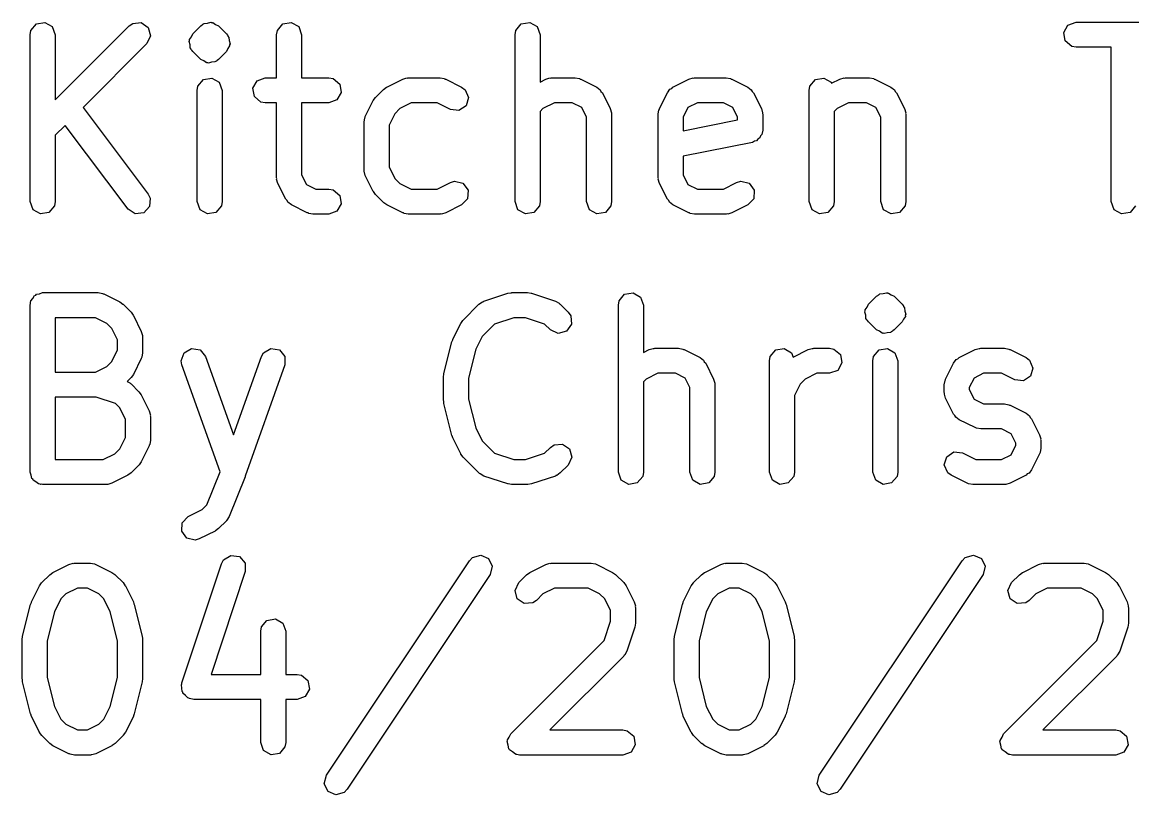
# Model space of a CAD drawing. Extents: x 4.88 to 8.25, y -3.98 to -1.16.
# Drawn here: x 7.729 to 7.9909, y -1.4603 to -1.2781 of the extents above; entities that cross this region are included whole.
import ezdxf

# ---------------------------------------------------------------- set-up
doc = ezdxf.new("R2010")
doc.units = 0
doc.header["$MEASUREMENT"] = 0
doc.layers.add('BLACK', color=7, linetype='CONTINUOUS')

msp = doc.modelspace()

# ---------------------------------------------------------------- linework, layer by layer
at = {"layer": 'BLACK', "linetype": 'CONTINUOUS'}
for p, q in [((7.73231, -1.27845), (7.7343, -1.2781)), ((7.7343, -1.2781), (7.73605, -1.27911)), ((7.75503, -1.27833), (7.75704, -1.27816)), ((7.75704, -1.27816), (7.7587, -1.27931)), ((7.77267, -1.27827), (7.77341, -1.27807)), ((7.77341, -1.27807), (7.77353, -1.27812)), ((7.77353, -1.27812), (7.77367, -1.2781)), ((7.77367, -1.2781), (7.77378, -1.27817)), ((7.77378, -1.27817), (7.77392, -1.27816)), ((7.77392, -1.27816), (7.77455, -1.2786)), ((7.79042, -1.27845), (7.79241, -1.2781)), ((7.79241, -1.2781), (7.79416, -1.27911)), ((7.84667, -1.27845), (7.84866, -1.2781)), ((7.84866, -1.2781), (7.85041, -1.27911)), ((7.9756, -1.27875), (7.9775, -1.27806)), ((7.9775, -1.27806), (8, -1.27806)), ((7.73083, -1.28101), (7.73101, -1.28)), ((7.73101, -1.28), (7.73231, -1.27845)), ((7.73605, -1.27911), (7.73674, -1.28101)), ((7.73674, -1.29638), (7.75419, -1.27892)), ((7.75419, -1.27892), (7.75503, -1.27833)), ((7.7587, -1.27931), (7.75922, -1.28127)), ((7.76919, -1.2808), (7.77107, -1.27892)), ((7.77107, -1.27892), (7.77138, -1.2787)), ((7.77138, -1.2787), (7.77146, -1.27859)), ((7.77146, -1.27859), (7.77159, -1.27856)), ((7.77159, -1.27855), (7.77168, -1.27845)), ((7.77159, -1.27856), (7.77159, -1.27855)), ((7.77168, -1.27845), (7.77176, -1.27844)), ((7.77176, -1.27844), (7.77191, -1.27833)), ((7.77191, -1.27833), (7.77267, -1.27827)), ((7.77455, -1.2786), (7.77524, -1.27892)), ((7.77524, -1.27892), (7.77712, -1.2808)), ((7.78895, -1.28101), (7.78913, -1.28)), ((7.78913, -1.28), (7.79042, -1.27845)), ((7.79416, -1.27911), (7.79485, -1.28101)), ((7.84519, -1.28101), (7.84537, -1.28)), ((7.84537, -1.28), (7.84667, -1.27845)), ((7.85041, -1.27911), (7.8511, -1.28101)), ((7.97459, -1.2805), (7.9756, -1.27875)), ((7.97495, -1.28248), (7.97459, -1.2805)), ((7.73083, -1.32038), (7.73083, -1.28101)), ((7.73674, -1.28101), (7.73674, -1.29638)), ((7.75837, -1.2831), (7.74331, -1.29816)), ((7.75922, -1.28127), (7.75837, -1.2831)), ((7.76834, -1.28263), (7.76845, -1.28238)), ((7.76854, -1.28337), (7.76834, -1.28263)), ((7.76843, -1.28212), (7.76887, -1.28149)), ((7.76845, -1.28238), (7.76843, -1.28212)), ((7.7686, -1.28413), (7.76854, -1.28337)), ((7.76887, -1.28149), (7.76919, -1.2808)), ((7.77712, -1.2808), (7.77734, -1.28111)), ((7.77734, -1.28111), (7.77745, -1.28119)), ((7.77745, -1.28119), (7.77748, -1.28132)), ((7.77748, -1.28132), (7.7777, -1.28164)), ((7.7777, -1.28164), (7.77777, -1.2824)), ((7.77777, -1.2824), (7.77797, -1.28314)), ((7.77797, -1.28314), (7.77786, -1.28338)), ((7.77786, -1.28338), (7.77788, -1.28365)), ((7.78895, -1.29118), (7.78895, -1.28101)), ((7.79485, -1.28101), (7.79485, -1.29118)), ((7.84519, -1.32038), (7.84519, -1.28101)), ((7.8511, -1.28101), (7.8511, -1.29217)), ((7.97649, -1.28378), (7.97495, -1.28248)), ((7.76883, -1.28445), (7.7686, -1.28413)), ((7.76886, -1.28458), (7.76883, -1.28445)), ((7.76897, -1.28465), (7.76886, -1.28458)), ((7.76919, -1.28497), (7.76897, -1.28465)), ((7.77107, -1.28685), (7.76919, -1.28497)), ((7.77712, -1.28497), (7.77524, -1.28685)), ((7.77744, -1.28428), (7.77712, -1.28497)), ((7.77788, -1.28365), (7.77744, -1.28428)), ((7.9775, -1.28396), (7.97649, -1.28378)), ((7.9858, -1.28396), (7.9775, -1.28396)), ((7.9858, -1.32038), (7.9858, -1.28396)), ((7.77176, -1.28717), (7.77107, -1.28685)), ((7.77239, -1.28761), (7.77176, -1.28717)), ((7.77252, -1.2876), (7.77239, -1.28761)), ((7.77264, -1.28767), (7.77252, -1.2876)), ((7.77277, -1.28764), (7.77264, -1.28767)), ((7.7729, -1.2877), (7.77277, -1.28764)), ((7.77364, -1.2875), (7.7729, -1.2877)), ((7.7744, -1.28743), (7.77364, -1.2875)), ((7.77455, -1.28733), (7.7744, -1.28743)), ((7.77463, -1.28732), (7.77455, -1.28733)), ((7.77471, -1.28722), (7.77463, -1.28732)), ((7.77472, -1.28721), (7.77471, -1.28722)), ((7.77485, -1.28718), (7.77472, -1.28721)), ((7.77492, -1.28707), (7.77485, -1.28718)), ((7.77524, -1.28685), (7.77492, -1.28707)), ((7.77168, -1.29157), (7.77367, -1.29122)), ((7.77367, -1.29122), (7.77542, -1.29223)), ((7.78438, -1.29187), (7.78628, -1.29118)), ((7.78628, -1.29118), (7.78895, -1.29118)), ((7.79485, -1.29118), (7.80127, -1.29118)), ((7.80127, -1.29118), (7.80228, -1.29136)), ((7.8187, -1.29149), (7.81968, -1.2912)), ((7.81968, -1.2912), (7.81986, -1.29124)), ((7.81986, -1.29124), (7.82002, -1.29118)), ((7.82002, -1.29118), (7.82752, -1.29118)), ((7.82752, -1.29118), (7.82853, -1.29136)), ((7.85245, -1.29149), (7.85343, -1.2912)), ((7.85343, -1.2912), (7.8536, -1.29124)), ((7.8536, -1.29124), (7.85377, -1.29118)), ((7.85377, -1.29118), (7.85939, -1.29118)), ((7.85939, -1.29118), (7.8604, -1.29136)), ((7.88619, -1.29149), (7.88718, -1.2912)), ((7.88718, -1.2912), (7.88735, -1.29124)), ((7.88735, -1.29124), (7.88751, -1.29118)), ((7.88751, -1.29118), (7.89501, -1.29118)), ((7.89501, -1.29118), (7.89602, -1.29136)), ((7.91603, -1.29157), (7.91802, -1.29122)), ((7.91802, -1.29122), (7.91977, -1.29223)), ((7.92181, -1.29149), (7.9228, -1.2912)), ((7.9228, -1.2912), (7.92297, -1.29124)), ((7.92297, -1.29124), (7.92313, -1.29118)), ((7.92313, -1.29118), (7.92876, -1.29118)), ((7.92876, -1.29118), (7.92977, -1.29136)), ((7.7702, -1.29413), (7.77038, -1.29312)), ((7.77038, -1.29312), (7.77168, -1.29157)), ((7.77542, -1.29223), (7.77611, -1.29413)), ((7.78337, -1.29362), (7.78438, -1.29187)), ((7.78372, -1.29561), (7.78337, -1.29362)), ((7.80228, -1.29136), (7.80383, -1.29266)), ((7.80383, -1.29266), (7.80418, -1.29464)), ((7.81419, -1.29392), (7.81491, -1.29341)), ((7.81491, -1.29341), (7.81495, -1.29337)), ((7.81495, -1.29337), (7.8187, -1.29149)), ((7.82853, -1.29136), (7.82867, -1.29147)), ((7.82867, -1.29147), (7.82884, -1.29149)), ((7.82884, -1.29149), (7.83259, -1.29337)), ((7.83259, -1.29337), (7.83342, -1.29398)), ((7.8511, -1.29217), (7.85245, -1.29149)), ((7.8604, -1.29136), (7.86054, -1.29147)), ((7.86054, -1.29147), (7.86071, -1.29149)), ((7.86071, -1.29149), (7.86446, -1.29337)), ((7.86446, -1.29337), (7.86529, -1.29398)), ((7.88112, -1.29469), (7.88173, -1.29386)), ((7.88173, -1.29386), (7.88214, -1.29369)), ((7.88214, -1.29369), (7.88244, -1.29337)), ((7.88244, -1.29337), (7.88619, -1.29149)), ((7.89602, -1.29136), (7.89616, -1.29147)), ((7.89616, -1.29147), (7.89633, -1.29149)), ((7.89633, -1.29149), (7.90008, -1.29337)), ((7.90008, -1.29337), (7.90091, -1.29398)), ((7.91456, -1.29413), (7.91474, -1.29312)), ((7.91474, -1.29312), (7.91603, -1.29157)), ((7.91977, -1.29223), (7.91986, -1.29247)), ((7.91986, -1.29247), (7.92181, -1.29149)), ((7.92977, -1.29136), (7.9299, -1.29147)), ((7.9299, -1.29147), (7.93008, -1.29149)), ((7.93008, -1.29149), (7.93383, -1.29337)), ((7.93383, -1.29337), (7.93465, -1.29398)), ((7.7702, -1.32038), (7.7702, -1.29413)), ((7.77611, -1.29413), (7.77611, -1.32038)), ((7.78527, -1.29691), (7.78372, -1.29561)), ((7.80317, -1.29639), (7.80127, -1.29708)), ((7.80418, -1.29464), (7.80317, -1.29639)), ((7.81176, -1.29656), (7.81228, -1.29585)), ((7.81228, -1.29585), (7.81231, -1.29579)), ((7.81231, -1.29579), (7.81419, -1.29392)), ((7.83342, -1.29398), (7.83422, -1.29583)), ((7.83422, -1.29583), (7.83364, -1.29777)), ((7.86529, -1.29398), (7.86546, -1.29438)), ((7.86546, -1.29438), (7.86578, -1.29469)), ((7.86578, -1.29469), (7.86766, -1.29844)), ((7.87925, -1.29844), (7.88112, -1.29469)), ((7.90091, -1.29398), (7.90108, -1.29438)), ((7.90108, -1.29438), (7.9014, -1.29469)), ((7.9014, -1.29469), (7.90328, -1.29844)), ((7.91456, -1.32038), (7.91456, -1.29413)), ((7.93465, -1.29398), (7.93483, -1.29438)), ((7.93483, -1.29438), (7.93515, -1.29469)), ((7.93515, -1.29469), (7.93702, -1.29844)), ((7.74331, -1.29816), (7.75864, -1.31861)), ((7.78628, -1.29708), (7.78527, -1.29691)), ((7.78895, -1.29708), (7.78628, -1.29708)), ((7.78895, -1.31475), (7.78895, -1.29708)), ((7.80127, -1.29708), (7.79485, -1.29708)), ((7.79485, -1.29708), (7.79485, -1.31406)), ((7.80988, -1.30031), (7.81176, -1.29656)), ((7.81802, -1.29843), (7.81682, -1.29963)), ((7.82072, -1.29708), (7.81802, -1.29843)), ((7.82682, -1.29708), (7.82072, -1.29708)), ((7.82995, -1.29865), (7.82682, -1.29708)), ((7.83196, -1.29888), (7.82995, -1.29865)), ((7.83364, -1.29777), (7.83196, -1.29888)), ((7.85177, -1.29843), (7.8511, -1.2991)), ((7.8511, -1.2991), (7.8511, -1.32038)), ((7.85447, -1.29708), (7.85177, -1.29843)), ((7.8587, -1.29708), (7.85447, -1.29708)), ((7.86094, -1.29821), (7.8587, -1.29708)), ((7.86206, -1.30045), (7.86094, -1.29821)), ((7.86766, -1.29844), (7.86795, -1.29942)), ((7.87894, -1.29976), (7.87912, -1.29875)), ((7.87912, -1.29875), (7.87923, -1.29861)), ((7.87923, -1.29861), (7.87925, -1.29844)), ((7.88597, -1.29821), (7.88484, -1.30045)), ((7.88821, -1.29708), (7.88597, -1.29821)), ((7.89432, -1.29708), (7.88821, -1.29708)), ((7.89656, -1.29821), (7.89432, -1.29708)), ((7.89768, -1.30045), (7.89656, -1.29821)), ((7.90328, -1.29844), (7.90357, -1.29942)), ((7.92113, -1.29843), (7.92046, -1.2991)), ((7.92046, -1.2991), (7.92046, -1.32038)), ((7.92383, -1.29708), (7.92113, -1.29843)), ((7.92806, -1.29708), (7.92383, -1.29708)), ((7.93031, -1.29821), (7.92806, -1.29708)), ((7.93143, -1.30045), (7.93031, -1.29821)), ((7.93702, -1.29844), (7.93732, -1.29942)), ((7.80957, -1.30163), (7.80975, -1.30062)), ((7.80957, -1.31288), (7.80957, -1.30163)), ((7.80975, -1.30062), (7.80986, -1.30049)), ((7.80986, -1.30049), (7.80988, -1.30031)), ((7.81682, -1.29963), (7.81548, -1.30233)), ((7.86206, -1.32038), (7.86206, -1.30045)), ((7.86795, -1.29942), (7.86791, -1.29959)), ((7.86791, -1.29959), (7.86797, -1.29976)), ((7.86797, -1.29976), (7.86797, -1.32038)), ((7.87894, -1.31475), (7.87894, -1.29976)), ((7.88484, -1.30045), (7.88484, -1.30365)), ((7.88484, -1.30365), (7.89768, -1.30109)), ((7.89768, -1.30109), (7.89768, -1.30045)), ((7.90357, -1.29942), (7.90353, -1.29959)), ((7.90353, -1.29959), (7.90359, -1.29976)), ((7.90359, -1.29976), (7.90359, -1.30351)), ((7.93143, -1.32038), (7.93143, -1.30045)), ((7.93732, -1.29942), (7.93728, -1.29959)), ((7.93728, -1.29959), (7.93734, -1.29976)), ((7.93734, -1.29976), (7.93734, -1.32038)), ((7.73909, -1.30238), (7.73674, -1.30473)), ((7.75392, -1.32215), (7.73909, -1.30238)), ((7.81548, -1.30233), (7.81548, -1.31218)), ((7.90359, -1.30351), (7.90341, -1.30452)), ((7.73674, -1.30473), (7.73674, -1.32038)), ((7.90122, -1.3064), (7.88484, -1.30968)), ((7.90163, -1.30615), (7.90122, -1.3064)), ((7.90211, -1.30606), (7.90163, -1.30615)), ((7.90247, -1.30564), (7.90211, -1.30606)), ((7.90294, -1.30535), (7.90247, -1.30564)), ((7.9031, -1.30489), (7.90294, -1.30535)), ((7.90341, -1.30452), (7.9031, -1.30489)), ((7.81548, -1.31218), (7.81682, -1.31488)), ((7.88484, -1.30968), (7.88484, -1.31406)), ((7.78901, -1.31492), (7.78895, -1.31475)), ((7.79485, -1.31406), (7.79598, -1.3163)), ((7.80963, -1.31305), (7.80957, -1.31288)), ((7.80959, -1.31322), (7.80963, -1.31305)), ((7.80988, -1.3142), (7.80959, -1.31322)), ((7.81176, -1.31795), (7.80988, -1.3142)), ((7.879, -1.31492), (7.87894, -1.31475)), ((7.88484, -1.31406), (7.88597, -1.3163)), ((7.78897, -1.31509), (7.78901, -1.31492)), ((7.78926, -1.31607), (7.78897, -1.31509)), ((7.79113, -1.31982), (7.78926, -1.31607)), ((7.79598, -1.3163), (7.79822, -1.31743)), ((7.79822, -1.31743), (7.80127, -1.31743)), ((7.80127, -1.31743), (7.80228, -1.3176)), ((7.81682, -1.31488), (7.81802, -1.31608)), ((7.81802, -1.31608), (7.82072, -1.31743)), ((7.82072, -1.31743), (7.82682, -1.31743)), ((7.82682, -1.31743), (7.82995, -1.31586)), ((7.82995, -1.31586), (7.83093, -1.31557)), ((7.83093, -1.31557), (7.8329, -1.31604)), ((7.8329, -1.31604), (7.8341, -1.31766)), ((7.87896, -1.31509), (7.879, -1.31492)), ((7.87925, -1.31607), (7.87896, -1.31509)), ((7.88112, -1.31982), (7.87925, -1.31607)), ((7.88597, -1.3163), (7.88821, -1.31743)), ((7.88821, -1.31743), (7.89432, -1.31743)), ((7.89432, -1.31743), (7.89744, -1.31586)), ((7.89744, -1.31586), (7.89843, -1.31557)), ((7.89843, -1.31557), (7.90039, -1.31604)), ((7.90039, -1.31604), (7.90159, -1.31766)), ((7.75864, -1.31861), (7.75911, -1.31952)), ((7.75911, -1.31952), (7.759, -1.32154)), ((7.79146, -1.32013), (7.79113, -1.31982)), ((7.80228, -1.3176), (7.80383, -1.3189)), ((7.80383, -1.3189), (7.80418, -1.32089)), ((7.8118, -1.31799), (7.81176, -1.31795)), ((7.81231, -1.31872), (7.8118, -1.31799)), ((7.81419, -1.32059), (7.81231, -1.31872)), ((7.83398, -1.31968), (7.83259, -1.32114)), ((7.8341, -1.31766), (7.83398, -1.31968)), ((7.88144, -1.32013), (7.88112, -1.31982)), ((7.90147, -1.31968), (7.90008, -1.32114)), ((7.90159, -1.31766), (7.90147, -1.31968)), ((7.73152, -1.32228), (7.73083, -1.32038)), ((7.73327, -1.32329), (7.73152, -1.32228)), ((7.73656, -1.32139), (7.73526, -1.32294)), ((7.73674, -1.32038), (7.73656, -1.32139)), ((7.75561, -1.32325), (7.75392, -1.32215)), ((7.759, -1.32154), (7.75761, -1.32301)), ((7.77089, -1.32228), (7.7702, -1.32038)), ((7.77264, -1.32329), (7.77089, -1.32228)), ((7.77593, -1.32139), (7.77463, -1.32294)), ((7.77611, -1.32038), (7.77593, -1.32139)), ((7.79163, -1.32053), (7.79146, -1.32013)), ((7.79246, -1.32114), (7.79163, -1.32053)), ((7.7962, -1.32302), (7.79246, -1.32114)), ((7.80317, -1.32264), (7.80127, -1.32333)), ((7.80418, -1.32089), (7.80317, -1.32264)), ((7.81424, -1.32062), (7.81419, -1.32059)), ((7.81495, -1.32114), (7.81424, -1.32062)), ((7.8187, -1.32302), (7.81495, -1.32114)), ((7.83259, -1.32114), (7.82884, -1.32302)), ((7.84588, -1.32228), (7.84519, -1.32038)), ((7.84763, -1.32329), (7.84588, -1.32228)), ((7.85092, -1.32139), (7.84962, -1.32294)), ((7.8511, -1.32038), (7.85092, -1.32139)), ((7.86275, -1.32228), (7.86206, -1.32038)), ((7.8645, -1.32329), (7.86275, -1.32228)), ((7.86779, -1.32139), (7.86649, -1.32294)), ((7.86797, -1.32038), (7.86779, -1.32139)), ((7.88162, -1.32053), (7.88144, -1.32013)), ((7.88244, -1.32114), (7.88162, -1.32053)), ((7.88619, -1.32302), (7.88244, -1.32114)), ((7.90008, -1.32114), (7.89633, -1.32302)), ((7.91525, -1.32228), (7.91456, -1.32038)), ((7.917, -1.32329), (7.91525, -1.32228)), ((7.92028, -1.32139), (7.91899, -1.32294)), ((7.92046, -1.32038), (7.92028, -1.32139)), ((7.93212, -1.32228), (7.93143, -1.32038)), ((7.93387, -1.32329), (7.93212, -1.32228)), ((7.93716, -1.32139), (7.93586, -1.32294)), ((7.93734, -1.32038), (7.93716, -1.32139)), ((7.98649, -1.32228), (7.9858, -1.32038)), ((7.98824, -1.32329), (7.98649, -1.32228)), ((7.99153, -1.32139), (7.99023, -1.32294)), ((7.73526, -1.32294), (7.73327, -1.32329)), ((7.75761, -1.32301), (7.75561, -1.32325)), ((7.77463, -1.32294), (7.77264, -1.32329)), ((7.79638, -1.32304), (7.7962, -1.32302)), ((7.79652, -1.32315), (7.79638, -1.32304)), ((7.79753, -1.32333), (7.79652, -1.32315)), ((7.80127, -1.32333), (7.79753, -1.32333)), ((7.81888, -1.32304), (7.8187, -1.32302)), ((7.81901, -1.32315), (7.81888, -1.32304)), ((7.82002, -1.32333), (7.81901, -1.32315)), ((7.82752, -1.32333), (7.82002, -1.32333)), ((7.82769, -1.32327), (7.82752, -1.32333)), ((7.82786, -1.32331), (7.82769, -1.32327)), ((7.82884, -1.32302), (7.82786, -1.32331)), ((7.84962, -1.32294), (7.84763, -1.32329)), ((7.86649, -1.32294), (7.8645, -1.32329)), ((7.88637, -1.32304), (7.88619, -1.32302)), ((7.8865, -1.32315), (7.88637, -1.32304)), ((7.88751, -1.32333), (7.8865, -1.32315)), ((7.89501, -1.32333), (7.88751, -1.32333)), ((7.89518, -1.32327), (7.89501, -1.32333)), ((7.89535, -1.32331), (7.89518, -1.32327)), ((7.89633, -1.32302), (7.89535, -1.32331)), ((7.91899, -1.32294), (7.917, -1.32329)), ((7.93586, -1.32294), (7.93387, -1.32329)), ((7.99023, -1.32294), (7.98824, -1.32329)), ((7.73101, -1.34378), (7.7315, -1.34319)), ((7.7315, -1.34319), (7.73189, -1.34253)), ((7.73189, -1.34253), (7.73214, -1.34244)), ((7.73214, -1.34244), (7.73231, -1.34223)), ((7.73231, -1.34223), (7.73306, -1.3421)), ((7.73306, -1.3421), (7.73378, -1.34184)), ((7.73378, -1.34184), (7.74691, -1.34184)), ((7.74691, -1.34184), (7.74792, -1.34201)), ((7.74792, -1.34201), (7.74805, -1.34213)), ((7.74805, -1.34213), (7.74823, -1.34215)), ((7.74823, -1.34215), (7.75198, -1.34402)), ((7.83784, -1.34386), (7.84346, -1.34199)), ((7.84346, -1.34199), (7.84433, -1.34186)), ((7.84433, -1.34186), (7.84439, -1.34184)), ((7.84439, -1.34184), (7.84814, -1.34184)), ((7.84814, -1.34184), (7.84901, -1.34199)), ((7.84901, -1.34199), (7.84908, -1.34199)), ((7.84908, -1.34199), (7.8547, -1.34386)), ((7.86974, -1.34378), (7.87104, -1.34223)), ((7.87104, -1.34223), (7.87303, -1.34188)), ((7.87303, -1.34188), (7.87478, -1.34289)), ((7.87478, -1.34289), (7.87547, -1.34479)), ((7.92855, -1.34458), (7.93042, -1.3427)), ((7.93042, -1.3427), (7.93074, -1.34248)), ((7.93074, -1.34248), (7.93081, -1.34237)), ((7.93081, -1.34237), (7.93094, -1.34234)), ((7.93094, -1.34234), (7.93095, -1.34233)), ((7.93095, -1.34233), (7.93103, -1.34223)), ((7.93103, -1.34223), (7.93111, -1.34222)), ((7.93111, -1.34222), (7.93126, -1.34211)), ((7.93126, -1.34211), (7.93202, -1.34205)), ((7.93202, -1.34205), (7.93277, -1.34185)), ((7.93277, -1.34185), (7.93289, -1.3419)), ((7.93289, -1.3419), (7.93302, -1.34188)), ((7.93302, -1.34188), (7.93314, -1.34195)), ((7.93314, -1.34195), (7.93327, -1.34194)), ((7.93327, -1.34194), (7.9339, -1.34238)), ((7.9339, -1.34238), (7.9346, -1.3427)), ((7.9346, -1.3427), (7.93647, -1.34458)), ((7.73083, -1.34479), (7.7309, -1.3444)), ((7.73083, -1.38416), (7.73083, -1.34479)), ((7.73088, -1.34428), (7.73094, -1.34416)), ((7.7309, -1.3444), (7.73088, -1.34428)), ((7.73094, -1.34416), (7.73101, -1.34378)), ((7.75198, -1.34402), (7.75269, -1.34455)), ((7.75269, -1.34455), (7.75274, -1.34458)), ((7.75274, -1.34458), (7.75462, -1.34645)), ((7.83293, -1.34832), (7.83668, -1.34458)), ((7.83668, -1.34458), (7.83752, -1.34399)), ((7.83752, -1.34399), (7.8377, -1.34397)), ((7.8377, -1.34397), (7.83784, -1.34386)), ((7.8547, -1.34386), (7.8556, -1.34435)), ((7.8556, -1.34435), (7.8557, -1.3445)), ((7.8557, -1.3445), (7.85586, -1.34458)), ((7.85586, -1.34458), (7.85773, -1.34645)), ((7.86956, -1.34479), (7.86974, -1.34378)), ((7.86956, -1.38416), (7.86956, -1.34479)), ((7.87547, -1.34479), (7.87547, -1.35595)), ((7.92769, -1.34641), (7.9278, -1.34616)), ((7.92778, -1.3459), (7.92822, -1.34527)), ((7.9278, -1.34616), (7.92778, -1.3459)), ((7.92822, -1.34527), (7.92855, -1.34458)), ((7.93647, -1.34458), (7.93669, -1.34489)), ((7.93669, -1.34489), (7.9368, -1.34497)), ((7.9368, -1.34497), (7.93684, -1.3451)), ((7.93684, -1.3451), (7.93706, -1.34542)), ((7.93706, -1.34542), (7.93713, -1.34618)), ((7.93713, -1.34618), (7.93732, -1.34692)), ((7.73674, -1.34774), (7.73674, -1.36058)), ((7.74621, -1.34774), (7.73674, -1.34774)), ((7.74891, -1.34909), (7.74621, -1.34774)), ((7.75462, -1.34645), (7.75513, -1.34717)), ((7.75513, -1.34717), (7.75517, -1.34722)), ((7.75517, -1.34722), (7.75705, -1.35097)), ((7.83238, -1.34909), (7.83291, -1.34838)), ((7.83291, -1.34838), (7.83293, -1.34832)), ((7.84487, -1.34774), (7.84037, -1.34924)), ((7.84766, -1.34774), (7.84487, -1.34774)), ((7.85217, -1.34924), (7.84766, -1.34774)), ((7.85773, -1.34645), (7.85832, -1.34729)), ((7.85832, -1.34729), (7.8585, -1.3493)), ((7.92789, -1.34715), (7.92769, -1.34641)), ((7.92796, -1.34791), (7.92789, -1.34715)), ((7.92818, -1.34823), (7.92796, -1.34791)), ((7.92821, -1.34836), (7.92818, -1.34823)), ((7.92832, -1.34843), (7.92821, -1.34836)), ((7.92855, -1.34875), (7.92832, -1.34843)), ((7.93042, -1.35063), (7.92855, -1.34875)), ((7.93647, -1.34875), (7.9346, -1.35063)), ((7.9368, -1.34806), (7.93647, -1.34875)), ((7.93724, -1.34743), (7.9368, -1.34806)), ((7.93732, -1.34692), (7.93721, -1.34716)), ((7.93721, -1.34716), (7.93724, -1.34743)), ((7.7501, -1.35029), (7.74891, -1.34909)), ((7.75145, -1.35298), (7.7501, -1.35029)), ((7.75705, -1.35097), (7.75734, -1.35195)), ((7.8305, -1.35284), (7.83238, -1.34909)), ((7.84037, -1.34924), (7.83745, -1.35216)), ((7.85356, -1.35063), (7.85217, -1.34924)), ((7.85539, -1.35148), (7.85356, -1.35063)), ((7.85734, -1.35096), (7.85539, -1.35148)), ((7.8585, -1.3493), (7.85734, -1.35096)), ((7.93112, -1.35095), (7.93042, -1.35063)), ((7.93174, -1.35139), (7.93112, -1.35095)), ((7.93188, -1.35138), (7.93174, -1.35139)), ((7.932, -1.35145), (7.93188, -1.35138)), ((7.93213, -1.35142), (7.932, -1.35145)), ((7.93225, -1.35148), (7.93213, -1.35142)), ((7.93299, -1.35128), (7.93225, -1.35148)), ((7.93376, -1.35121), (7.93299, -1.35128)), ((7.93391, -1.35111), (7.93376, -1.35121)), ((7.93398, -1.35109), (7.93391, -1.35111)), ((7.93407, -1.351), (7.93398, -1.35109)), ((7.93408, -1.35099), (7.93407, -1.351)), ((7.9342, -1.35096), (7.93408, -1.35099)), ((7.93428, -1.35085), (7.9342, -1.35096)), ((7.9346, -1.35063), (7.93428, -1.35085)), ((7.75145, -1.35534), (7.75145, -1.35298)), ((7.75734, -1.35195), (7.7573, -1.35212)), ((7.7573, -1.35212), (7.75736, -1.35229)), ((7.75736, -1.35229), (7.75736, -1.35604)), ((7.82841, -1.36094), (7.83028, -1.35345)), ((7.83028, -1.35345), (7.83049, -1.35298)), ((7.83049, -1.35298), (7.8305, -1.35284)), ((7.83745, -1.35216), (7.83593, -1.35519)), ((7.7501, -1.35804), (7.75145, -1.35534)), ((7.75736, -1.35604), (7.75718, -1.35705)), ((7.76645, -1.35789), (7.76715, -1.356)), ((7.76715, -1.356), (7.76891, -1.355)), ((7.76891, -1.355), (7.7709, -1.35536)), ((7.7709, -1.35536), (7.77218, -1.35692)), ((7.78537, -1.35692), (7.78588, -1.35603)), ((7.78588, -1.35603), (7.78762, -1.35501)), ((7.78762, -1.35501), (7.78961, -1.35535)), ((7.78961, -1.35535), (7.79092, -1.35688)), ((7.83593, -1.35519), (7.83422, -1.36202)), ((7.87547, -1.35595), (7.87682, -1.35527)), ((7.87682, -1.35527), (7.8778, -1.35498)), ((7.8778, -1.35498), (7.87797, -1.35502)), ((7.87797, -1.35502), (7.87814, -1.35496)), ((7.87814, -1.35496), (7.88376, -1.35496)), ((7.88376, -1.35496), (7.88477, -1.35514)), ((7.88477, -1.35514), (7.88491, -1.35525)), ((7.88491, -1.35525), (7.88509, -1.35527)), ((7.88509, -1.35527), (7.88883, -1.35715)), ((7.90536, -1.3569), (7.90666, -1.35535)), ((7.90666, -1.35535), (7.90865, -1.355)), ((7.90865, -1.355), (7.9104, -1.35601)), ((7.9104, -1.35601), (7.91077, -1.35704)), ((7.91077, -1.35704), (7.91432, -1.35527)), ((7.91432, -1.35527), (7.9153, -1.35498)), ((7.9153, -1.35498), (7.91547, -1.35502)), ((7.91547, -1.35502), (7.91564, -1.35496)), ((7.91564, -1.35496), (7.91939, -1.35496)), ((7.91939, -1.35496), (7.9204, -1.35514)), ((7.9204, -1.35514), (7.92194, -1.35644)), ((7.92194, -1.35644), (7.92229, -1.35842)), ((7.92973, -1.3569), (7.93103, -1.35535)), ((7.93103, -1.35535), (7.93302, -1.355)), ((7.93302, -1.355), (7.93477, -1.35601)), ((7.93477, -1.35601), (7.93546, -1.35791)), ((7.94994, -1.35715), (7.95369, -1.35527)), ((7.95369, -1.35527), (7.95467, -1.35498)), ((7.95467, -1.35498), (7.95484, -1.35502)), ((7.95484, -1.35502), (7.95501, -1.35496)), ((7.95501, -1.35496), (7.96063, -1.35496)), ((7.96063, -1.35496), (7.96164, -1.35514)), ((7.96164, -1.35514), (7.96178, -1.35525)), ((7.96178, -1.35525), (7.96195, -1.35527)), ((7.96195, -1.35527), (7.9657, -1.35715)), ((7.74621, -1.36058), (7.74891, -1.35923)), ((7.74891, -1.35923), (7.7501, -1.35804)), ((7.75705, -1.35736), (7.75517, -1.36111)), ((7.75707, -1.35718), (7.75705, -1.35736)), ((7.75718, -1.35705), (7.75707, -1.35718)), ((7.76662, -1.3589), (7.76645, -1.35789)), ((7.77562, -1.3841), (7.76662, -1.3589)), ((7.77218, -1.35692), (7.77878, -1.37538)), ((7.77878, -1.37538), (7.78537, -1.35692)), ((7.79093, -1.3589), (7.78156, -1.38515)), ((7.79092, -1.35688), (7.79093, -1.3589)), ((7.88883, -1.35715), (7.88966, -1.35776)), ((7.88966, -1.35776), (7.88983, -1.35816)), ((7.88983, -1.35816), (7.89016, -1.35847)), ((7.89016, -1.35847), (7.89203, -1.36222)), ((7.90518, -1.35791), (7.90536, -1.3569)), ((7.90518, -1.38416), (7.90518, -1.35791)), ((7.92229, -1.35842), (7.92128, -1.36017)), ((7.92956, -1.35791), (7.92973, -1.3569)), ((7.92956, -1.38416), (7.92956, -1.35791)), ((7.93546, -1.35791), (7.93546, -1.38416)), ((7.94674, -1.36222), (7.94862, -1.35847)), ((7.94862, -1.35847), (7.94923, -1.35764)), ((7.94923, -1.35764), (7.94963, -1.35747)), ((7.94963, -1.35747), (7.94994, -1.35715)), ((7.9657, -1.35715), (7.96652, -1.35776)), ((7.96652, -1.35776), (7.96733, -1.35961)), ((7.73674, -1.36058), (7.74621, -1.36058)), ((7.75462, -1.36187), (7.75374, -1.36276)), ((7.75465, -1.36182), (7.75462, -1.36187)), ((7.75517, -1.36111), (7.75465, -1.36182)), ((7.82832, -1.36166), (7.82842, -1.36108)), ((7.82832, -1.36729), (7.82832, -1.36166)), ((7.82842, -1.36108), (7.82841, -1.36094)), ((7.87884, -1.36086), (7.87614, -1.36221)), ((7.88307, -1.36086), (7.87884, -1.36086)), ((7.88531, -1.36199), (7.88307, -1.36086)), ((7.91633, -1.36086), (7.91364, -1.36221)), ((7.91939, -1.36086), (7.91633, -1.36086)), ((7.92128, -1.36017), (7.91939, -1.36086)), ((7.9557, -1.36086), (7.95346, -1.36199)), ((7.95993, -1.36086), (7.9557, -1.36086)), ((7.96306, -1.36243), (7.95993, -1.36086)), ((7.96675, -1.36155), (7.96507, -1.36266)), ((7.96733, -1.35961), (7.96675, -1.36155)), ((7.75374, -1.36276), (7.75437, -1.3631)), ((7.75437, -1.3631), (7.75446, -1.36325)), ((7.75446, -1.36325), (7.75462, -1.36332)), ((7.75462, -1.36332), (7.75649, -1.3652)), ((7.83422, -1.36202), (7.83422, -1.36692)), ((7.87614, -1.36221), (7.87547, -1.36288)), ((7.87547, -1.36288), (7.87547, -1.38416)), ((7.88644, -1.36423), (7.88531, -1.36199)), ((7.88644, -1.38416), (7.88644, -1.36423)), ((7.89203, -1.36222), (7.89232, -1.3632)), ((7.89232, -1.3632), (7.89228, -1.36337)), ((7.89228, -1.36337), (7.89234, -1.36354)), ((7.89234, -1.36354), (7.89234, -1.38416)), ((7.91244, -1.36341), (7.91109, -1.36611)), ((7.91364, -1.36221), (7.91244, -1.36341)), ((7.94643, -1.36354), (7.94661, -1.36253)), ((7.94643, -1.36541), (7.94643, -1.36354)), ((7.94661, -1.36253), (7.94672, -1.36239)), ((7.94672, -1.36239), (7.94674, -1.36222)), ((7.95346, -1.36199), (7.95233, -1.36423)), ((7.95233, -1.36423), (7.95233, -1.36471)), ((7.96507, -1.36266), (7.96306, -1.36243)), ((7.73674, -1.36649), (7.73674, -1.38121)), ((7.74643, -1.36649), (7.73674, -1.36649)), ((7.75094, -1.36799), (7.74643, -1.36649)), ((7.75649, -1.3652), (7.757, -1.36592)), ((7.757, -1.36592), (7.75705, -1.36596)), ((7.75705, -1.36596), (7.75892, -1.36971)), ((7.83422, -1.36692), (7.83593, -1.37375)), ((7.91109, -1.36611), (7.91109, -1.38416)), ((7.94649, -1.36558), (7.94643, -1.36541)), ((7.94645, -1.36575), (7.94649, -1.36558)), ((7.94674, -1.36673), (7.94645, -1.36575)), ((7.94862, -1.37048), (7.94674, -1.36673)), ((7.95233, -1.36471), (7.95346, -1.36696)), ((7.95346, -1.36696), (7.9557, -1.36808)), ((7.75198, -1.36903), (7.75094, -1.36799)), ((7.75333, -1.37173), (7.75198, -1.36903)), ((7.75892, -1.36971), (7.75921, -1.3707)), ((7.82836, -1.36741), (7.82832, -1.36729)), ((7.82841, -1.368), (7.82836, -1.36741)), ((7.83028, -1.3755), (7.82841, -1.368)), ((7.9557, -1.36808), (7.96063, -1.36808)), ((7.96063, -1.36808), (7.96164, -1.36826)), ((7.96164, -1.36826), (7.96178, -1.36837)), ((7.96178, -1.36837), (7.96195, -1.36839)), ((7.96195, -1.36839), (7.9657, -1.37027)), ((7.75333, -1.37596), (7.75333, -1.37173)), ((7.75921, -1.3707), (7.75917, -1.37087)), ((7.75917, -1.37087), (7.75923, -1.37103)), ((7.75923, -1.37103), (7.75923, -1.37666)), ((7.94894, -1.37078), (7.94862, -1.37048)), ((7.94911, -1.37119), (7.94894, -1.37078)), ((7.94994, -1.3718), (7.94911, -1.37119)), ((7.95369, -1.37368), (7.94994, -1.3718)), ((7.9657, -1.37027), (7.96652, -1.37088)), ((7.96652, -1.37088), (7.9667, -1.37129)), ((7.9667, -1.37129), (7.96702, -1.37159)), ((7.96702, -1.37159), (7.9689, -1.37534)), ((7.83593, -1.37375), (7.83745, -1.37678)), ((7.95386, -1.3737), (7.95369, -1.37368)), ((7.954, -1.37381), (7.95386, -1.3737)), ((7.95501, -1.37399), (7.954, -1.37381)), ((7.95993, -1.37399), (7.95501, -1.37399)), ((7.96218, -1.37511), (7.95993, -1.37399)), ((7.75198, -1.37866), (7.75333, -1.37596)), ((7.75906, -1.37767), (7.75894, -1.3778)), ((7.75923, -1.37666), (7.75906, -1.37767)), ((7.83036, -1.37562), (7.83028, -1.3755)), ((7.8305, -1.3761), (7.83036, -1.37562)), ((7.83238, -1.37985), (7.8305, -1.3761)), ((7.83745, -1.37678), (7.84037, -1.3797)), ((7.8544, -1.37773), (7.85641, -1.37756)), ((7.85641, -1.37756), (7.85806, -1.37871)), ((7.9633, -1.37736), (7.96218, -1.37511)), ((7.9633, -1.37784), (7.9633, -1.37736)), ((7.9689, -1.37534), (7.96919, -1.37632)), ((7.96919, -1.37632), (7.96915, -1.37649)), ((7.96915, -1.37649), (7.96921, -1.37666)), ((7.96921, -1.37666), (7.96921, -1.37853)), ((7.74808, -1.38121), (7.75078, -1.37986)), ((7.75078, -1.37986), (7.75198, -1.37866)), ((7.75892, -1.37798), (7.75705, -1.38173)), ((7.75894, -1.3778), (7.75892, -1.37798)), ((7.83243, -1.3799), (7.83238, -1.37985)), ((7.83293, -1.38062), (7.83243, -1.3799)), ((7.84037, -1.3797), (7.84487, -1.38121)), ((7.84766, -1.38121), (7.85217, -1.3797)), ((7.85217, -1.3797), (7.85356, -1.37832)), ((7.85356, -1.37832), (7.8544, -1.37773)), ((7.85806, -1.37871), (7.85858, -1.38067)), ((7.94701, -1.38052), (7.9487, -1.37941)), ((7.9487, -1.37941), (7.9507, -1.37964)), ((7.9507, -1.37964), (7.95383, -1.38121)), ((7.95993, -1.38121), (7.96218, -1.38008)), ((7.96218, -1.38008), (7.9633, -1.37784)), ((7.9689, -1.37985), (7.96702, -1.3836)), ((7.96892, -1.37968), (7.9689, -1.37985)), ((7.96903, -1.37954), (7.96892, -1.37968)), ((7.96921, -1.37853), (7.96903, -1.37954)), ((7.73674, -1.38121), (7.74808, -1.38121)), ((7.75649, -1.3825), (7.75462, -1.38437)), ((7.75652, -1.38244), (7.75649, -1.3825)), ((7.75705, -1.38173), (7.75652, -1.38244)), ((7.83668, -1.38437), (7.83293, -1.38062)), ((7.84487, -1.38121), (7.84766, -1.38121)), ((7.85773, -1.3825), (7.85586, -1.38437)), ((7.85858, -1.38067), (7.85773, -1.3825)), ((7.94643, -1.38246), (7.94701, -1.38052)), ((7.94724, -1.38431), (7.94643, -1.38246)), ((7.95383, -1.38121), (7.95993, -1.38121)), ((7.73109, -1.38488), (7.73083, -1.38416)), ((7.73123, -1.38563), (7.73109, -1.38488)), ((7.75385, -1.38492), (7.7501, -1.3868)), ((7.7539, -1.38488), (7.75385, -1.38492)), ((7.75462, -1.38437), (7.7539, -1.38488)), ((7.77251, -1.39187), (7.77562, -1.3841)), ((7.78152, -1.38525), (7.77777, -1.39463)), ((7.78156, -1.38515), (7.78152, -1.38522)), ((7.78152, -1.38522), (7.78152, -1.38525)), ((7.83684, -1.38445), (7.83668, -1.38437)), ((7.83693, -1.3846), (7.83684, -1.38445)), ((7.83784, -1.38508), (7.83693, -1.3846)), ((7.84346, -1.38696), (7.83784, -1.38508)), ((7.8547, -1.38508), (7.84908, -1.38696)), ((7.85484, -1.38497), (7.8547, -1.38508)), ((7.85502, -1.38496), (7.85484, -1.38497)), ((7.85586, -1.38437), (7.85502, -1.38496)), ((7.87025, -1.38606), (7.86956, -1.38416)), ((7.87529, -1.38517), (7.87399, -1.38672)), ((7.87547, -1.38416), (7.87529, -1.38517)), ((7.88713, -1.38606), (7.88644, -1.38416)), ((7.89216, -1.38517), (7.89087, -1.38672)), ((7.89234, -1.38416), (7.89216, -1.38517)), ((7.90587, -1.38606), (7.90518, -1.38416)), ((7.91091, -1.38517), (7.90961, -1.38672)), ((7.91109, -1.38416), (7.91091, -1.38517)), ((7.93025, -1.38606), (7.92956, -1.38416)), ((7.93528, -1.38517), (7.93398, -1.38672)), ((7.93546, -1.38416), (7.93528, -1.38517)), ((7.94806, -1.38492), (7.94724, -1.38431)), ((7.95181, -1.3868), (7.94806, -1.38492)), ((7.9657, -1.38492), (7.96195, -1.3868)), ((7.966, -1.3846), (7.9657, -1.38492)), ((7.96641, -1.38443), (7.966, -1.3846)), ((7.96702, -1.3836), (7.96641, -1.38443)), ((7.73143, -1.38581), (7.73123, -1.38563)), ((7.73152, -1.38606), (7.73143, -1.38581)), ((7.73219, -1.38644), (7.73152, -1.38606)), ((7.73277, -1.38693), (7.73219, -1.38644)), ((7.73316, -1.387), (7.73277, -1.38693)), ((7.73327, -1.38707), (7.73316, -1.387)), ((7.7334, -1.38704), (7.73327, -1.38707)), ((7.73378, -1.38711), (7.7334, -1.38704)), ((7.74878, -1.38711), (7.73378, -1.38711)), ((7.74895, -1.38705), (7.74878, -1.38711)), ((7.74912, -1.38709), (7.74895, -1.38705)), ((7.7501, -1.3868), (7.74912, -1.38709)), ((7.84353, -1.38696), (7.84346, -1.38696)), ((7.84439, -1.38711), (7.84353, -1.38696)), ((7.84814, -1.38711), (7.84439, -1.38711)), ((7.8482, -1.38709), (7.84814, -1.38711)), ((7.84908, -1.38696), (7.8482, -1.38709)), ((7.872, -1.38707), (7.87025, -1.38606)), ((7.87399, -1.38672), (7.872, -1.38707)), ((7.88888, -1.38707), (7.88713, -1.38606)), ((7.89087, -1.38672), (7.88888, -1.38707)), ((7.90762, -1.38707), (7.90587, -1.38606)), ((7.90961, -1.38672), (7.90762, -1.38707)), ((7.932, -1.38707), (7.93025, -1.38606)), ((7.93398, -1.38672), (7.932, -1.38707)), ((7.95199, -1.38682), (7.95181, -1.3868)), ((7.95212, -1.38693), (7.95199, -1.38682)), ((7.95313, -1.38711), (7.95212, -1.38693)), ((7.96063, -1.38711), (7.95313, -1.38711)), ((7.9608, -1.38705), (7.96063, -1.38711)), ((7.96097, -1.38709), (7.9608, -1.38705)), ((7.96195, -1.3868), (7.96097, -1.38709)), ((7.76808, -1.39464), (7.7714, -1.39298)), ((7.7714, -1.39298), (7.77251, -1.39187)), ((7.76669, -1.39611), (7.76808, -1.39464)), ((7.77712, -1.39562), (7.77524, -1.39749)), ((7.77715, -1.39554), (7.77712, -1.39562)), ((7.77723, -1.3955), (7.77715, -1.39554)), ((7.77777, -1.39463), (7.77723, -1.3955)), ((7.76657, -1.39812), (7.76669, -1.39611)), ((7.76778, -1.39975), (7.76657, -1.39812)), ((7.77447, -1.39805), (7.77072, -1.39992)), ((7.77452, -1.398), (7.77447, -1.39805)), ((7.77524, -1.39749), (7.77452, -1.398)), ((7.76974, -1.40021), (7.76778, -1.39975)), ((7.77072, -1.39992), (7.76974, -1.40021)), ((7.77646, -1.40486), (7.77819, -1.4038)), ((7.77819, -1.4038), (7.78018, -1.4041)), ((7.83515, -1.40431), (7.83709, -1.40375)), ((7.83709, -1.40375), (7.83894, -1.40456)), ((7.95138, -1.40431), (7.95332, -1.40375)), ((7.95332, -1.40375), (7.95517, -1.40456)), ((7.73621, -1.4078), (7.73996, -1.40593)), ((7.73996, -1.40593), (7.74094, -1.40563)), ((7.74094, -1.40563), (7.74112, -1.40568)), ((7.74112, -1.40568), (7.74128, -1.40561)), ((7.74128, -1.40561), (7.74503, -1.40561)), ((7.74503, -1.40561), (7.74604, -1.40579)), ((7.74604, -1.40579), (7.74618, -1.40591)), ((7.74618, -1.40591), (7.74635, -1.40593)), ((7.74635, -1.40593), (7.7501, -1.4078)), ((7.7666, -1.43388), (7.77598, -1.40576)), ((7.77598, -1.40576), (7.77646, -1.40486)), ((7.78018, -1.4041), (7.78152, -1.40561)), ((7.78152, -1.40561), (7.78158, -1.40763)), ((7.80069, -1.45567), (7.83444, -1.40505)), ((7.83444, -1.40505), (7.83515, -1.40431)), ((7.83894, -1.40456), (7.83983, -1.40637)), ((7.83983, -1.40637), (7.83935, -1.40833)), ((7.8487, -1.4078), (7.85245, -1.40593)), ((7.85245, -1.40593), (7.85343, -1.40563)), ((7.85343, -1.40563), (7.8536, -1.40568)), ((7.8536, -1.40568), (7.85377, -1.40561)), ((7.85377, -1.40561), (7.86314, -1.40561)), ((7.86314, -1.40561), (7.86415, -1.40579)), ((7.86415, -1.40579), (7.86429, -1.40591)), ((7.86429, -1.40591), (7.86446, -1.40593)), ((7.86446, -1.40593), (7.86821, -1.4078)), ((7.88994, -1.4078), (7.89369, -1.40593)), ((7.89369, -1.40593), (7.89468, -1.40563)), ((7.89468, -1.40563), (7.89485, -1.40568)), ((7.89485, -1.40568), (7.89501, -1.40561)), ((7.89501, -1.40561), (7.89876, -1.40561)), ((7.89876, -1.40561), (7.89977, -1.40579)), ((7.89977, -1.40579), (7.89991, -1.40591)), ((7.89991, -1.40591), (7.90008, -1.40593)), ((7.90008, -1.40593), (7.90383, -1.4078)), ((7.91693, -1.45567), (7.95067, -1.40505)), ((7.95067, -1.40505), (7.95138, -1.40431)), ((7.95517, -1.40456), (7.95607, -1.40637)), ((7.95607, -1.40637), (7.95559, -1.40833)), ((7.96493, -1.4078), (7.96868, -1.40593)), ((7.96868, -1.40593), (7.96967, -1.40563)), ((7.96967, -1.40563), (7.96984, -1.40568)), ((7.96984, -1.40568), (7.97, -1.40561)), ((7.97, -1.40561), (7.97938, -1.40561)), ((7.97938, -1.40561), (7.98039, -1.40579)), ((7.98039, -1.40579), (7.98052, -1.40591)), ((7.98052, -1.40591), (7.9807, -1.40593)), ((7.9807, -1.40593), (7.98445, -1.4078)), ((7.73357, -1.41023), (7.73544, -1.40835)), ((7.73544, -1.40835), (7.73617, -1.40785)), ((7.73617, -1.40785), (7.73621, -1.4078)), ((7.7501, -1.4078), (7.75081, -1.40833)), ((7.75081, -1.40833), (7.75087, -1.40835)), ((7.75087, -1.40835), (7.75274, -1.41023)), ((7.78158, -1.40763), (7.7735, -1.43186)), ((7.83935, -1.40833), (7.80561, -1.45895)), ((7.84606, -1.41023), (7.84793, -1.40835)), ((7.84793, -1.40835), (7.84865, -1.40785)), ((7.84865, -1.40785), (7.8487, -1.4078)), ((7.86821, -1.4078), (7.86892, -1.40833)), ((7.86892, -1.40833), (7.86898, -1.40835)), ((7.86898, -1.40835), (7.87085, -1.41023)), ((7.8873, -1.41023), (7.88918, -1.40835)), ((7.88918, -1.40835), (7.8899, -1.40785)), ((7.8899, -1.40785), (7.88994, -1.4078)), ((7.90383, -1.4078), (7.90454, -1.40833)), ((7.90454, -1.40833), (7.9046, -1.40835)), ((7.9046, -1.40835), (7.90647, -1.41023)), ((7.95559, -1.40833), (7.92184, -1.45895)), ((7.96229, -1.41023), (7.96417, -1.40835)), ((7.96417, -1.40835), (7.96489, -1.40785)), ((7.96489, -1.40785), (7.96493, -1.4078)), ((7.98445, -1.4078), (7.98516, -1.40833)), ((7.98516, -1.40833), (7.98522, -1.40835)), ((7.98522, -1.40835), (7.98709, -1.41023)), ((7.73114, -1.41475), (7.73302, -1.411)), ((7.73302, -1.411), (7.73354, -1.41029)), ((7.73354, -1.41029), (7.73357, -1.41023)), ((7.74198, -1.41152), (7.73928, -1.41287)), ((7.74433, -1.41152), (7.74198, -1.41152)), ((7.74703, -1.41287), (7.74433, -1.41152)), ((7.75274, -1.41023), (7.75325, -1.41095)), ((7.75325, -1.41095), (7.7533, -1.411)), ((7.7533, -1.411), (7.75517, -1.41475)), ((7.8452, -1.41206), (7.84606, -1.41023)), ((7.85447, -1.41152), (7.85177, -1.41287)), ((7.86245, -1.41152), (7.85447, -1.41152)), ((7.86514, -1.41287), (7.86245, -1.41152)), ((7.87085, -1.41023), (7.87136, -1.41095)), ((7.87136, -1.41095), (7.87141, -1.411)), ((7.87141, -1.411), (7.87328, -1.41475)), ((7.88487, -1.41475), (7.88675, -1.411)), ((7.88675, -1.411), (7.88727, -1.41029)), ((7.88727, -1.41029), (7.8873, -1.41023)), ((7.89571, -1.41152), (7.89301, -1.41287)), ((7.89807, -1.41152), (7.89571, -1.41152)), ((7.90076, -1.41287), (7.89807, -1.41152)), ((7.90647, -1.41023), (7.90698, -1.41095)), ((7.90698, -1.41095), (7.90703, -1.411)), ((7.90703, -1.411), (7.9089, -1.41475)), ((7.96144, -1.41206), (7.96229, -1.41023)), ((7.9707, -1.41152), (7.968, -1.41287)), ((7.97868, -1.41152), (7.9707, -1.41152)), ((7.98138, -1.41287), (7.97868, -1.41152)), ((7.98709, -1.41023), (7.9876, -1.41095)), ((7.9876, -1.41095), (7.98764, -1.411)), ((7.98764, -1.411), (7.98952, -1.41475)), ((7.73808, -1.41407), (7.73657, -1.4171)), ((7.73928, -1.41287), (7.73808, -1.41407)), ((7.74823, -1.41407), (7.74703, -1.41287)), ((7.74974, -1.4171), (7.74823, -1.41407)), ((7.84573, -1.41401), (7.8452, -1.41206)), ((7.84738, -1.41517), (7.84573, -1.41401)), ((7.85177, -1.41287), (7.85023, -1.41441)), ((7.86634, -1.41407), (7.86514, -1.41287)), ((7.86769, -1.41676), (7.86634, -1.41407)), ((7.89182, -1.41407), (7.8903, -1.4171)), ((7.89301, -1.41287), (7.89182, -1.41407)), ((7.90196, -1.41407), (7.90076, -1.41287)), ((7.90348, -1.4171), (7.90196, -1.41407)), ((7.96196, -1.41401), (7.96144, -1.41206)), ((7.96362, -1.41517), (7.96196, -1.41401)), ((7.968, -1.41287), (7.96647, -1.41441)), ((7.98258, -1.41407), (7.98138, -1.41287)), ((7.98392, -1.41676), (7.98258, -1.41407)), ((7.72904, -1.42285), (7.73092, -1.41535)), ((7.73092, -1.41535), (7.73113, -1.41489)), ((7.73113, -1.41489), (7.73114, -1.41475)), ((7.75517, -1.41475), (7.75532, -1.41523)), ((7.75532, -1.41523), (7.7554, -1.41535)), ((7.7554, -1.41535), (7.75727, -1.42285)), ((7.84939, -1.41499), (7.84738, -1.41517)), ((7.85023, -1.41441), (7.84939, -1.41499)), ((7.86769, -1.41934), (7.86769, -1.41676)), ((7.87328, -1.41475), (7.87357, -1.41573)), ((7.87357, -1.41573), (7.87353, -1.4159)), ((7.87353, -1.4159), (7.87359, -1.41607)), ((7.87359, -1.41607), (7.87359, -1.41982)), ((7.88277, -1.42285), (7.88465, -1.41535)), ((7.88465, -1.41535), (7.88486, -1.41489)), ((7.88486, -1.41489), (7.88487, -1.41475)), ((7.9089, -1.41475), (7.90905, -1.41523)), ((7.90905, -1.41523), (7.90913, -1.41535)), ((7.90913, -1.41535), (7.911, -1.42285)), ((7.96563, -1.41499), (7.96362, -1.41517)), ((7.96647, -1.41441), (7.96563, -1.41499)), ((7.98392, -1.41934), (7.98392, -1.41676)), ((7.98952, -1.41475), (7.98981, -1.41573)), ((7.98981, -1.41573), (7.98977, -1.4159)), ((7.98977, -1.4159), (7.98983, -1.41607)), ((7.98983, -1.41607), (7.98983, -1.41982)), ((7.73657, -1.4171), (7.73486, -1.42393)), ((7.75145, -1.42393), (7.74974, -1.4171)), ((7.78538, -1.42068), (7.78668, -1.41913)), ((7.78668, -1.41913), (7.78866, -1.41878)), ((7.78866, -1.41878), (7.79041, -1.41979)), ((7.86619, -1.42385), (7.86769, -1.41934)), ((7.8903, -1.4171), (7.88859, -1.42393)), ((7.90518, -1.42393), (7.90348, -1.4171)), ((7.98242, -1.42385), (7.98392, -1.41934)), ((7.7852, -1.42169), (7.78538, -1.42068)), ((7.7852, -1.43186), (7.7852, -1.42169)), ((7.79041, -1.41979), (7.7911, -1.42169)), ((7.7911, -1.42169), (7.7911, -1.43186)), ((7.87344, -1.42075), (7.87157, -1.42637)), ((7.87359, -1.41982), (7.87344, -1.42069)), ((7.87344, -1.42069), (7.87344, -1.42075)), ((7.98968, -1.42075), (7.9878, -1.42637)), ((7.98983, -1.41982), (7.98968, -1.42069)), ((7.98968, -1.42069), (7.98968, -1.42075)), ((7.72896, -1.42357), (7.72906, -1.42299)), ((7.72896, -1.43294), (7.72896, -1.42357)), ((7.72906, -1.42299), (7.72904, -1.42285)), ((7.73486, -1.42393), (7.73486, -1.43258)), ((7.75145, -1.43258), (7.75145, -1.42393)), ((7.75727, -1.42285), (7.75731, -1.42344)), ((7.75731, -1.42344), (7.75736, -1.42357)), ((7.75736, -1.42357), (7.75736, -1.43294)), ((7.84418, -1.44585), (7.86619, -1.42385)), ((7.88269, -1.42357), (7.88279, -1.42299)), ((7.88269, -1.43294), (7.88269, -1.42357)), ((7.88279, -1.42299), (7.88277, -1.42285)), ((7.88859, -1.42393), (7.88859, -1.43258)), ((7.90518, -1.43258), (7.90518, -1.42393)), ((7.911, -1.42285), (7.91104, -1.42344)), ((7.91104, -1.42344), (7.91109, -1.42357)), ((7.91109, -1.42357), (7.91109, -1.43294)), ((7.96042, -1.44585), (7.98242, -1.42385)), ((7.87093, -1.42737), (7.87085, -1.42753)), ((7.87108, -1.42728), (7.87093, -1.42737)), ((7.87157, -1.42637), (7.87108, -1.42728)), ((7.98716, -1.42737), (7.98709, -1.42753)), ((7.98731, -1.42728), (7.98716, -1.42737)), ((7.9878, -1.42637), (7.98731, -1.42728)), ((7.87085, -1.42753), (7.8534, -1.44498)), ((7.98709, -1.42753), (7.96963, -1.44498)), ((7.73486, -1.43258), (7.73657, -1.43941)), ((7.74974, -1.43941), (7.75145, -1.43258)), ((7.7735, -1.43186), (7.7852, -1.43186)), ((7.7911, -1.43186), (7.79378, -1.43186)), ((7.79378, -1.43186), (7.79479, -1.43204)), ((7.79479, -1.43204), (7.79633, -1.43334)), ((7.88859, -1.43258), (7.8903, -1.43941)), ((7.90348, -1.43941), (7.90518, -1.43258)), ((7.729, -1.43307), (7.72896, -1.43294)), ((7.72904, -1.43366), (7.729, -1.43307)), ((7.73092, -1.44115), (7.72904, -1.43366)), ((7.75727, -1.43366), (7.7554, -1.44115)), ((7.75736, -1.43294), (7.75726, -1.43352)), ((7.75726, -1.43352), (7.75727, -1.43366)), ((7.7665, -1.4343), (7.76661, -1.43411)), ((7.76664, -1.43509), (7.7665, -1.4343)), ((7.76661, -1.43411), (7.7666, -1.43388)), ((7.76666, -1.4359), (7.76664, -1.43509)), ((7.79633, -1.43334), (7.79668, -1.43533)), ((7.88273, -1.43307), (7.88269, -1.43294)), ((7.88277, -1.43366), (7.88273, -1.43307)), ((7.88465, -1.44115), (7.88277, -1.43366)), ((7.911, -1.43366), (7.90913, -1.44115)), ((7.91109, -1.43294), (7.91099, -1.43352)), ((7.91099, -1.43352), (7.911, -1.43366)), ((7.76681, -1.43607), (7.76666, -1.4359)), ((7.76685, -1.43629), (7.76681, -1.43607)), ((7.76746, -1.43681), (7.76685, -1.43629)), ((7.768, -1.43741), (7.76746, -1.43681)), ((7.76822, -1.43744), (7.768, -1.43741)), ((7.76839, -1.43759), (7.76822, -1.43744)), ((7.7694, -1.43777), (7.76839, -1.43759)), ((7.7852, -1.43777), (7.7694, -1.43777)), ((7.7852, -1.44794), (7.7852, -1.43777)), ((7.79378, -1.43777), (7.7911, -1.43777)), ((7.7911, -1.43777), (7.7911, -1.44794)), ((7.79567, -1.43708), (7.79378, -1.43777)), ((7.79668, -1.43533), (7.79567, -1.43708)), ((7.73657, -1.43941), (7.73808, -1.44244)), ((7.74823, -1.44244), (7.74974, -1.43941)), ((7.8903, -1.43941), (7.89182, -1.44244)), ((7.90196, -1.44244), (7.90348, -1.43941)), ((7.731, -1.44127), (7.73092, -1.44115)), ((7.73114, -1.44176), (7.731, -1.44127)), ((7.73302, -1.44551), (7.73114, -1.44176)), ((7.73808, -1.44244), (7.73928, -1.44364)), ((7.74703, -1.44364), (7.74823, -1.44244)), ((7.75517, -1.44176), (7.7533, -1.44551)), ((7.75519, -1.44162), (7.75517, -1.44176)), ((7.7554, -1.44115), (7.75519, -1.44162)), ((7.88473, -1.44127), (7.88465, -1.44115)), ((7.88487, -1.44176), (7.88473, -1.44127)), ((7.88675, -1.44551), (7.88487, -1.44176)), ((7.89182, -1.44244), (7.89301, -1.44364)), ((7.90076, -1.44364), (7.90196, -1.44244)), ((7.9089, -1.44176), (7.90703, -1.44551)), ((7.90892, -1.44162), (7.9089, -1.44176)), ((7.90913, -1.44115), (7.90892, -1.44162)), ((7.73306, -1.44555), (7.73302, -1.44551)), ((7.73357, -1.44628), (7.73306, -1.44555)), ((7.73928, -1.44364), (7.74198, -1.44498)), ((7.74198, -1.44498), (7.74433, -1.44498)), ((7.74433, -1.44498), (7.74703, -1.44364)), ((7.7533, -1.44551), (7.75277, -1.44622)), ((7.8534, -1.44498), (7.87064, -1.44498)), ((7.87064, -1.44498), (7.87165, -1.44516)), ((7.87165, -1.44516), (7.8732, -1.44646)), ((7.88679, -1.44555), (7.88675, -1.44551)), ((7.8873, -1.44628), (7.88679, -1.44555)), ((7.89301, -1.44364), (7.89571, -1.44498)), ((7.89571, -1.44498), (7.89807, -1.44498)), ((7.89807, -1.44498), (7.90076, -1.44364)), ((7.90703, -1.44551), (7.9065, -1.44622)), ((7.96963, -1.44498), (7.98688, -1.44498)), ((7.98688, -1.44498), (7.98789, -1.44516)), ((7.98789, -1.44516), (7.98943, -1.44646)), ((7.73544, -1.44815), (7.73357, -1.44628)), ((7.7355, -1.44818), (7.73544, -1.44815)), ((7.73621, -1.4487), (7.7355, -1.44818)), ((7.75087, -1.44815), (7.75015, -1.44866)), ((7.75274, -1.44628), (7.75087, -1.44815)), ((7.75277, -1.44622), (7.75274, -1.44628)), ((7.78589, -1.44984), (7.7852, -1.44794)), ((7.7911, -1.44794), (7.79093, -1.44895)), ((7.84333, -1.44768), (7.84338, -1.44756)), ((7.84356, -1.44854), (7.84333, -1.44768)), ((7.84336, -1.44742), (7.84381, -1.44666)), ((7.84338, -1.44756), (7.84336, -1.44742)), ((7.84381, -1.44666), (7.84418, -1.44585)), ((7.8732, -1.44646), (7.87355, -1.44845)), ((7.88918, -1.44815), (7.8873, -1.44628)), ((7.88923, -1.44818), (7.88918, -1.44815)), ((7.88994, -1.4487), (7.88923, -1.44818)), ((7.9046, -1.44815), (7.90388, -1.44866)), ((7.90647, -1.44628), (7.9046, -1.44815)), ((7.9065, -1.44622), (7.90647, -1.44628)), ((7.95956, -1.44768), (7.95962, -1.44756)), ((7.95979, -1.44854), (7.95956, -1.44768)), ((7.9596, -1.44742), (7.96004, -1.44666)), ((7.95962, -1.44756), (7.9596, -1.44742)), ((7.96004, -1.44666), (7.96042, -1.44585)), ((7.98943, -1.44646), (7.98978, -1.44845)), ((7.73996, -1.45058), (7.73621, -1.4487)), ((7.74014, -1.4506), (7.73996, -1.45058)), ((7.74027, -1.45071), (7.74014, -1.4506)), ((7.74128, -1.45089), (7.74027, -1.45071)), ((7.74503, -1.45089), (7.74128, -1.45089)), ((7.7452, -1.45083), (7.74503, -1.45089)), ((7.74537, -1.45087), (7.7452, -1.45083)), ((7.74635, -1.45058), (7.74537, -1.45087)), ((7.7501, -1.4487), (7.74635, -1.45058)), ((7.75015, -1.44866), (7.7501, -1.4487)), ((7.78764, -1.45085), (7.78589, -1.44984)), ((7.78963, -1.45049), (7.78764, -1.45085)), ((7.79093, -1.44895), (7.78963, -1.45049)), ((7.84371, -1.44941), (7.84356, -1.44854)), ((7.84382, -1.4495), (7.84371, -1.44941)), ((7.84385, -1.44963), (7.84382, -1.4495)), ((7.84458, -1.45014), (7.84385, -1.44963)), ((7.84526, -1.45071), (7.84458, -1.45014)), ((7.84544, -1.45074), (7.84526, -1.45071)), ((7.84551, -1.45079), (7.84544, -1.45074)), ((7.84563, -1.45078), (7.84551, -1.45079)), ((7.84627, -1.45089), (7.84563, -1.45078)), ((7.87064, -1.45089), (7.84627, -1.45089)), ((7.87254, -1.4502), (7.87064, -1.45089)), ((7.87355, -1.44845), (7.87254, -1.4502)), ((7.89369, -1.45058), (7.88994, -1.4487)), ((7.89387, -1.4506), (7.89369, -1.45058)), ((7.894, -1.45071), (7.89387, -1.4506)), ((7.89501, -1.45089), (7.894, -1.45071)), ((7.89876, -1.45089), (7.89501, -1.45089)), ((7.89893, -1.45083), (7.89876, -1.45089)), ((7.8991, -1.45087), (7.89893, -1.45083)), ((7.90008, -1.45058), (7.8991, -1.45087)), ((7.90383, -1.4487), (7.90008, -1.45058)), ((7.90388, -1.44866), (7.90383, -1.4487)), ((7.95995, -1.44941), (7.95979, -1.44854)), ((7.96005, -1.4495), (7.95995, -1.44941)), ((7.96009, -1.44963), (7.96005, -1.4495)), ((7.96081, -1.45014), (7.96009, -1.44963)), ((7.96149, -1.45071), (7.96081, -1.45014)), ((7.96168, -1.45074), (7.96149, -1.45071)), ((7.96174, -1.45079), (7.96168, -1.45074)), ((7.96187, -1.45078), (7.96174, -1.45079)), ((7.9625, -1.45089), (7.96187, -1.45078)), ((7.98688, -1.45089), (7.9625, -1.45089)), ((7.98877, -1.4502), (7.98688, -1.45089)), ((7.98978, -1.44845), (7.98877, -1.4502)), ((7.80021, -1.45764), (7.80069, -1.45567)), ((7.91645, -1.45764), (7.91693, -1.45567)), ((7.80111, -1.45945), (7.80021, -1.45764)), ((7.91735, -1.45945), (7.91645, -1.45764)), ((7.80296, -1.46026), (7.80111, -1.45945)), ((7.8049, -1.45969), (7.80296, -1.46026)), ((7.80561, -1.45895), (7.8049, -1.45969)), ((7.9192, -1.46026), (7.91735, -1.45945)), ((7.92113, -1.45969), (7.9192, -1.46026)), ((7.92184, -1.45895), (7.92113, -1.45969))]:
    msp.add_line(p, q, dxfattribs=at)

doc.saveas('drawing.dxf')
